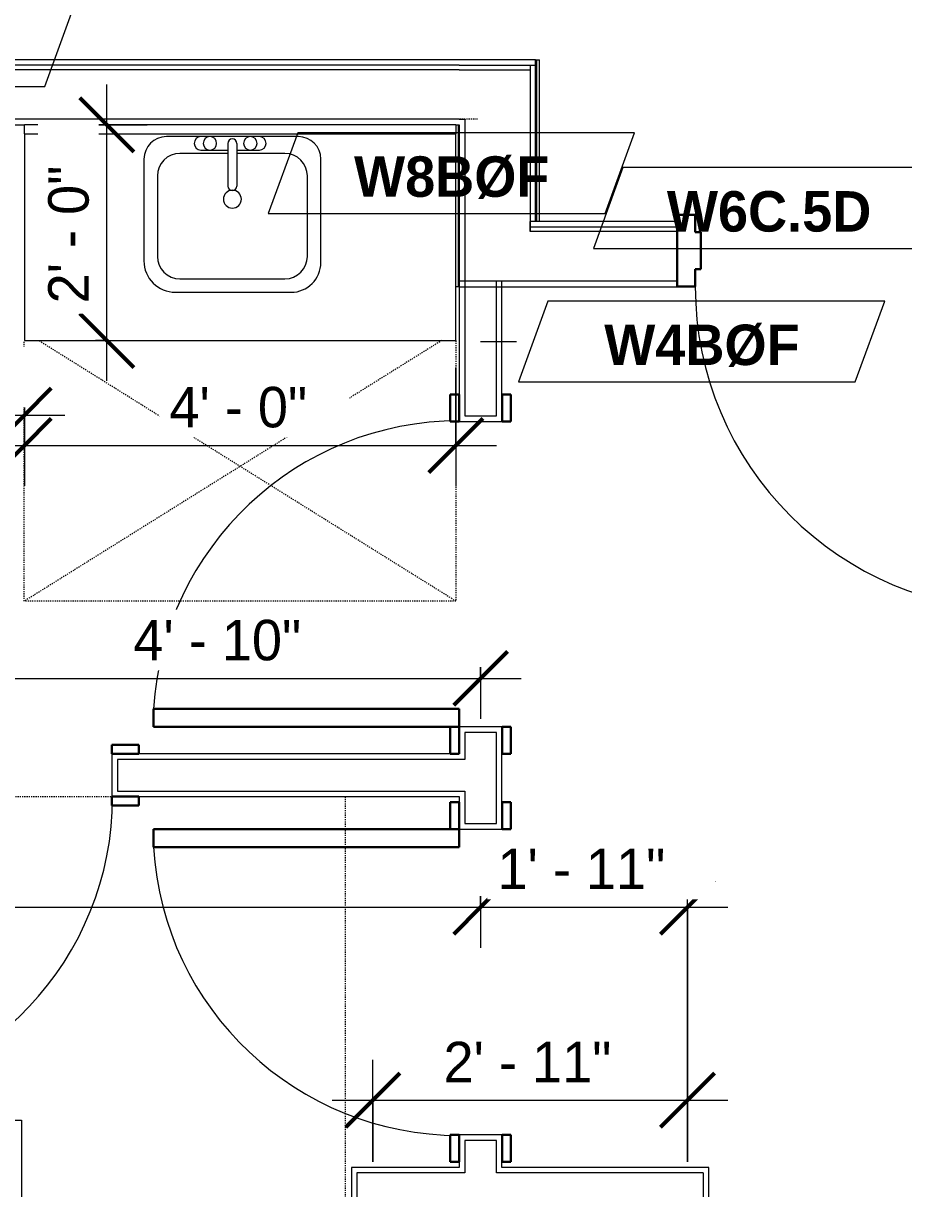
# Model space of a CAD drawing. Header units: inches. Extents: x -4010 to -1872, y 9846 to 12241.
# Drawn here: x -3322.8 to -3224.9, y 11522.2 to 11651.9 of the extents above; entities that cross this region are included whole.
import ezdxf

# ---------------------------------------------------------------- set-up
doc = ezdxf.new("R2010")
doc.units = ezdxf.units.IN
doc.header["$MEASUREMENT"] = 0
doc.linetypes.add('Dash', pattern=[0.25, 0.125, -0.125])
doc.linetypes.add('Dash 3_32_', pattern=[0.1875, 0.09375, -0.09375])
for name, color, linetype, lineweight in [('0-1', 7, 'Continuous', 5), ('0-3', 8, 'Continuous', 9), ('A-ANNO-DIMS', 211, 'Continuous', 9), ('A-ANNO-DIMS-48', 211, 'Continuous', 9), ('A-DETL-1', 90, 'Dash 3_32_', 18), ('A-DOOR-1', 7, 'Continuous', 9), ('A-DOOR-2', 10, 'Continuous', 30), ('A-DOOR-3', 31, 'Continuous', 9), ('A-DOOR-4', 31, 'Continuous', 30), ('A-DOOR-FRAM-2', 10, 'Continuous', 30), ('A-DOOR-FRAM-3', 31, 'Continuous', 30), ('A-GENM', 5, 'Continuous', 9), ('A-GENM-HDLN', 13, 'Dash', 9), ('A-WALL', 113, 'Continuous', 18), ('A-WALL-2', 250, 'Continuous', 18), ('A-WALL-3', 113, 'Continuous', 9), ('A-WALL-IDEN', 211, 'Continuous', 9), ('I-FURN', 30, 'Continuous', 9), ('I-FURN-HDLN', 30, 'Dash', 9), ('I-WALL-3', 7, 'Continuous', 9), ('P-SANR-FIXT', 6, 'Continuous', 9), ('Q-CASE', 31, 'Continuous', 9)]:
    doc.layers.add(name, color=color, linetype=linetype, lineweight=lineweight)
doc.styles.add('Century Gothic', font='ufonts.com_century-gothic.ttf', dxfattribs={"height": 4.5})
doc.styles.add('Century Gothic_B', font='GOTHICB.TTF', dxfattribs={"height": 4.5})
doc.dimstyles.new('OD_1__HACK_2', dxfattribs={"dimscale": 12, "dimtxt": 4.698757, "dimasz": 0.5, "dimexe": 0.375, "dimexo": 0.25, "dimgap": 0.0625, "dimtad": 1, "dimdec": 4, "dimrnd": 0.0625, "dimzin": 3, "dimdsep": 46, "dimlunit": 4, "dimtxsty": 'Century Gothic', "dimblk1": 'OBLIQUE', "dimblk2": 'OBLIQUE', "dimsah": 1, "dimcen": 0.09, "dimdle": 0.375, "dimazin": 0, "dimtfac": 1, "dimtdec": 4, "dimtix": 1, "dimtmove": 0, "dimatfit": 3, "dimfxl": 1, "dimtvp": 1, "dimtfill": 1, "dimfrac": 2, "dimtolj": 1, "dimtzin": 0, "dimarcsym": 2})

# ---------------------------------------------------------------- blocks, each defined once
blk = doc.blocks.new('Basic Wall _ INT - W8BØF - _5_8 GYP - 2X8 WOOD_BATT_ - 5_8 GYP_ - ___-2320205-UNITS PLANS - 3RD FLOOR')
at = {"layer": 'I-WALL-3'}
for p, q in [((-3274.42, 11640.61), (-3274.42, 11622.61)), ((-3274.42, 11622.61), (-3274.67, 11622.61)), ((-3274.34, 11622.61), (-3274.42, 11622.61)), ((-3274.3, 11622.61), (-3274.34, 11622.61))]:
    blk.add_line(p, q, dxfattribs=at)
blk = doc.blocks.new('Basic Wall _ INT - W8BØF - _5_8 GYP - 2X8 WOOD_BATT_ - 5_8 GYP_ - ___-2320204-UNITS PLANS - 3RD FLOOR')
at = {"layer": 'I-WALL-3'}
for p, q in [((-3265.8, 11647.86), (-3265.76, 11647.86)), ((-3265.76, 11647.86), (-3265.67, 11647.86)), ((-3265.67, 11629.86), (-3265.67, 11647.86)), ((-3265.67, 11647.86), (-3265.39, 11647.86)), ((-3265.39, 11629.86), (-3265.39, 11647.86))]:
    blk.add_line(p, q, dxfattribs=at)
blk = doc.blocks.new('HOLLOW METAL - UNIT DOOR-2191977-UNITS PLANS - 3RD FLOOR')
at = {"layer": 'A-DOOR-1'}
blk.add_arc((18, -3.875), 36, 180, 270, dxfattribs=at)
at = {"layer": 'A-DOOR-2'}
for p, q in [((16.25, -3.875), (18, -3.875)), ((16.25, -39.875), (16.25, -3.875)), ((18, -3.875), (18, -39.875)), ((18, -39.875), (16.25, -39.875))]:
    blk.add_line(p, q, dxfattribs=at)
at = {"layer": 'A-DOOR-FRAM-2'}
for p, q in [((-20, 4.125), (-18, 4.125)), ((-20, -3.875), (-20, 4.125)), ((-18, 4.125), (-18, 2.1875)), ((18, 4.125), (20, 4.125)), ((18, 2.1875), (18, 4.125)), ((20, 4.125), (20, -3.875)), ((-18, 2.1875), (-17.375, 2.1875)), ((-17.375, 2.1875), (-17.375, -1.9375)), ((17.375, 2.1875), (18, 2.1875)), ((17.375, -1.9375), (17.375, 2.1875)), ((-18, -1.9375), (-18, -3.875)), ((-17.375, -1.9375), (-18, -1.9375)), ((18, -1.9375), (17.375, -1.9375)), ((18, -3.875), (18, -1.9375)), ((-18, -3.875), (-20, -3.875)), ((20, -3.875), (18, -3.875))]:
    blk.add_line(p, q, dxfattribs=at)
blk = doc.blocks.new('CTR - 1st Phase - Common Walls_rvt-1-UNITS PLANS - 3RD FLOOR')
at = {"layer": 'A-WALL-2'}
for p, q in [((-3274.3, 11647.24), (-3402.55, 11647.24)), ((-3274.3, 11647.24), (-3266.42, 11647.24)), ((-3266.42, 11647.24), (-3265.8, 11647.24)), ((-3266.42, 11647.24), (-3266.42, 11646.74)), ((-3266.42, 11647.24), (-3266.42, 11646.74)), ((-3274.3, 11646.74), (-3402.55, 11646.74)), ((-3274.3, 11646.74), (-3273.67, 11646.74)), ((-3273.67, 11646.74), (-3266.42, 11646.74)), ((-3266.42, 11646.74), (-3266.42, 11629.86)), ((-3274.3, 11641.24), (-3402.55, 11641.24)), ((-3274.3, 11641.24), (-3273.67, 11641.24)), ((-3273.67, 11641.24), (-3273.67, 11623.24)), ((-3265.8, 11629.86), (-3266.42, 11629.86)), ((-3266.42, 11629.24), (-3266.42, 11629.86)), ((-3266.42, 11629.86), (-3266.42, 11629.24)), ((-3265.8, 11629.24), (-3266.42, 11629.24)), ((-3266.42, 11628.74), (-3266.42, 11629.24)), ((-3266.42, 11629.24), (-3266.42, 11628.74)), ((-3250.05, 11629.24), (-3265.8, 11629.24)), ((-3265.8, 11628.74), (-3266.42, 11628.74)), ((-3250.05, 11628.74), (-3265.8, 11628.74)), ((-3266.42, 11623.24), (-3273.67, 11623.24)), ((-3265.8, 11623.24), (-3266.42, 11623.24)), ((-3250.05, 11623.24), (-3265.8, 11623.24))]:
    blk.add_line(p, q, dxfattribs=at)
at = {"layer": 'I-WALL-3'}
for p, q in [((-3274.3, 11647.86), (-3402.55, 11647.86)), ((-3265.8, 11647.86), (-3274.3, 11647.86)), ((-3265.8, 11647.24), (-3265.8, 11647.86)), ((-3265.8, 11629.86), (-3265.8, 11647.24)), ((-3360.96, 11640.61), (-3322.67, 11640.61)), ((-3274.67, 11640.61), (-3274.3, 11640.61)), ((-3274.3, 11640.61), (-3274.3, 11622.61)), ((-3250.05, 11629.86), (-3265.8, 11629.86)), ((-3274.3, 11622.61), (-3273.67, 11622.61)), ((-3273.67, 11622.61), (-3265.8, 11622.61)), ((-3265.8, 11622.61), (-3250.05, 11622.61))]:
    blk.add_line(p, q, dxfattribs=at)
at = {"layer": '0-3'}
for name, p in [('Basic Wall _ INT - W8BØF - _5_8 GYP - 2X8 WOOD_BATT_ - 5_8 GYP_ - ___-2320204-UNITS PLANS - 3RD FLOOR', (0, 0)), ('Basic Wall _ INT - W8BØF - _5_8 GYP - 2X8 WOOD_BATT_ - 5_8 GYP_ - ___-2320205-UNITS PLANS - 3RD FLOOR', (0, 0)), ('HOLLOW METAL - UNIT DOOR-2191977-UNITS PLANS - 3RD FLOOR', (-3230.05, 11626.49))]:
    blk.add_blockref(name, p, dxfattribs=at)
blk = doc.blocks.new('SWING - SINGLE - FLUSH - 2-10 x 6-8 - PRIVACY-3199407-UNITS PLANS - 3RD FLOOR')
at = {"layer": 'A-DOOR-3'}
blk.add_arc((17, 2.37), 34.07, 93.3657, 180, dxfattribs=at)
at = {"layer": 'A-DOOR-4'}
for p, q in [((15, 2.37), (15, 36.38)), ((17, 36.38), (15, 36.38)), ((17, 2.37), (17, 36.38)), ((17, 2.37), (15, 2.37))]:
    blk.add_line(p, q, dxfattribs=at)
at = {"layer": 'A-DOOR-FRAM-3'}
for p, q in [((-17, 3.37), (-20, 3.37)), ((-20, 3.37), (-20, 2.37)), ((-17, 2.37), (-17, 3.37)), ((20, 3.37), (17, 3.37)), ((17, 3.37), (17, 2.37)), ((20, 2.37), (20, 3.37)), ((-20, 2.37), (-17, 2.37)), ((17, 2.37), (20, 2.37)), ((-17, -2.38), (-20, -2.38)), ((-20, -2.38), (-20, -3.38)), ((-17, -3.38), (-17, -2.38)), ((20, -2.38), (17, -2.38)), ((17, -2.38), (17, -3.38)), ((20, -3.38), (20, -2.38)), ((-20, -3.38), (-17, -3.38)), ((17, -3.38), (20, -3.38))]:
    blk.add_line(p, q, dxfattribs=at)
blk = doc.blocks.new('Bed-Standard - Queen 60_ x 79_-V67-UNITS PLANS - 3RD FLOOR')
at = {"layer": 'I-FURN'}
for p, q in [((-19.31, 41.3), (40.69, 41.3)), ((-19.31, -37.7), (-19.31, 41.3)), ((40.69, 41.3), (40.69, -37.7)), ((40.69, -23.7), (-19.31, -17.13)), ((-16.31, -23.7), (37.69, -23.7)), ((-16.31, -35.7), (-16.31, -23.7)), ((37.69, -35.7), (37.69, -23.7)), ((-16.31, -35.7), (37.69, -35.7)), ((40.69, -37.7), (-19.31, -37.7))]:
    blk.add_line(p, q, dxfattribs=at)
at = {"layer": 'I-FURN-HDLN'}
for p, q in [((-55.31, 77.3), (-7.94, 77.3)), ((-5.44, 77.3), (55.06, 77.3)), ((57.56, 77.3), (58.94, 77.3)), ((58.69, 77.3), (58.69, -37.7)), ((63.69, 77.3), (64.69, 77.3)), ((64.69, 77.3), (64.69, 75.61)), ((64.69, 68.86), (64.69, -13.39)), ((-55.31, 17.36), (-55.31, 51.36)), ((-55.31, -37.7), (-55.31, -37.2)), ((64.69, -37.39), (64.69, -37.7))]:
    blk.add_line(p, q, dxfattribs=at)
blk = doc.blocks.new('M_Sink Vanity-Square - 500 x 440mm-1352614-UNITS PLANS - 3RD FLOOR')
at = {"layer": 'P-SANR-FIXT'}
for p, q in [((7.96, 7.09), (-6.72, 7.09)), ((3.62, 7.09), (-2.88, 7.09)), ((0.12, 5.22), (-5.22, 5.22)), ((-2.88, 5.59), (0.12, 5.59)), ((0.12, 6.33), (0.12, 1.59)), ((1.12, 6.33), (1.12, 1.59)), ((1.12, 5.59), (3.62, 5.59)), ((6.46, 5.22), (1.12, 5.22)), ((-9.22, 4.59), (-9.22, -6.73)), ((10.46, -6.91), (10.46, 4.59)), ((-7.72, 2.72), (-7.72, -6.23)), ((8.96, -6.23), (8.96, 2.72)), ((-5.22, -8.73), (6.46, -8.73)), ((-5.72, -10.23), (7.14, -10.23))]:
    blk.add_line(p, q, dxfattribs=at)
for centre, radius, start, end in [((-6.72, 4.59), 2.5, 90, 180), ((-2.88, 6.34), 0.75, 90, 270), ((-1.88, 6.34), 0.75, 360, 180), ((0.62, 6.33), 0.5, 360, 180), ((2.62, 6.34), 0.75, 360, 180), ((3.62, 6.34), 0.75, 270, 90), ((7.96, 4.59), 2.5, 360, 90), ((-5.22, 2.72), 2.5, 90, 180), ((-1.88, 6.34), 0.75, 180, 0), ((2.62, 6.34), 0.75, 180, 360), ((6.46, 2.72), 2.5, 0, 90), ((0.62, 1.59), 0.5, 180, 0), ((0.62, 0.13), 1, 360, 180), ((0.62, 0.13), 1, 180, 0), ((-5.22, -6.23), 2.5, 180, 270), ((6.46, -6.23), 2.5, 270, 0), ((-5.72, -6.73), 3.5, 180, 270), ((7.14, -6.91), 3.32, 270, 0)]:
    blk.add_arc(centre, radius, start, end, dxfattribs=at)
blk = doc.blocks.new('Bath Vanity - Bath Vanity 48_-2551079-UNITS PLANS - 3RD FLOOR')
at = {"layer": 'Q-CASE'}
for p, q in [((-23.26, -1), (-23.26, -24)), ((24.74, -24), (24.74, -1)), ((-23.26, -24), (24.74, -24))]:
    blk.add_line(p, q, dxfattribs=at)
blk = doc.blocks.new('ADA Clearances - 30_x48_-V43-UNITS PLANS - 3RD FLOOR')
at = {"layer": 'A-GENM-HDLN'}
for p, q in [((15, 24), (-14, -22.41)), ((-14, 24), (-8, 24)), ((-5, 24), (15, 24)), ((15, 24), (15, -24)), ((-14, 22.41), (15, -24)), ((15, -24), (-14, -24))]:
    blk.add_line(p, q, dxfattribs=at)
blk = doc.blocks.new('BATHROOM MIRROR - BATHROOM MIRROR 48_-3124766-UNITS PLANS - 3RD FLOOR')
at = {"layer": 'Q-CASE'}
for p, q in [((24.74, 24), (-23.26, 24)), ((-23.26, 23), (-23.26, 24)), ((24.74, 24), (24.74, 23)), ((-23.26, 23), (24.74, 23))]:
    blk.add_line(p, q, dxfattribs=at)
blk = doc.blocks.new('SWING - SINGLE - FLUSH - 2-10 x 6-8 - PRIVACY-3199405-UNITS PLANS - 3RD FLOOR')
at = {"layer": 'A-DOOR-3'}
blk.add_arc((17, -2.37), 34.07, 180, 266.6343, dxfattribs=at)
at = {"layer": 'A-DOOR-4'}
for p, q in [((15, -2.37), (15, -36.38)), ((17, -2.37), (15, -2.37)), ((17, -2.37), (17, -36.38)), ((17, -36.38), (15, -36.38))]:
    blk.add_line(p, q, dxfattribs=at)
at = {"layer": 'A-DOOR-FRAM-3'}
for p, q in [((-20, 2.38), (-20, 3.38)), ((-20, 3.38), (-17, 3.38)), ((-17, 3.38), (-17, 2.38)), ((17, 2.38), (17, 3.38)), ((17, 3.38), (20, 3.38)), ((20, 3.38), (20, 2.38)), ((-17, 2.38), (-20, 2.38)), ((20, 2.38), (17, 2.38)), ((-20, -2.37), (-17, -2.37)), ((-20, -3.37), (-20, -2.37)), ((-17, -2.37), (-17, -3.37)), ((17, -2.37), (20, -2.37)), ((17, -3.37), (17, -2.37)), ((20, -2.37), (20, -3.37)), ((-17, -3.37), (-20, -3.37)), ((20, -3.37), (17, -3.37))]:
    blk.add_line(p, q, dxfattribs=at)
blk = doc.blocks.new('DIMBLOCK162-UNITS PLANS - 3RD FLOOR')
at = {"layer": 'A-ANNO-DIMS-48'}
for p, q in [((-3283.92, 11525.24), (-3283.92, 11536.58)), ((-3248.92, 11525.24), (-3248.92, 11536.58)), ((-3288.42, 11532.08), (-3244.42, 11532.08)), ((-3283.92, 11532.08), (-3283.92, 11525.24)), ((-3248.92, 11532.08), (-3248.92, 11525.24))]:
    blk.add_line(p, q, dxfattribs=at)
at = {"layer": 'A-ANNO-DIMS-48', "lineweight": 50}
for p, q in [((-3283.92, 11532.08), (-3280.92, 11535.08)), ((-3248.92, 11532.08), (-3245.92, 11535.08)), ((-3283.92, 11532.08), (-3286.92, 11529.08)), ((-3248.92, 11532.08), (-3251.92, 11529.08))]:
    blk.add_line(p, q, dxfattribs=at)
at = {"layer": 'A-ANNO-DIMS-48', "color": 0, "insert": (-3276.05, 11538.59), "char_height": 4.5, "width": 23.091, "attachment_point": 1, "line_spacing_factor": 0.984502, "style": 'Century Gothic', "bg_fill": 3, "box_fill_scale": 1.25, "bg_fill_color": 256, "bg_fill_true_color": 13158600, "bg_fill_transparency": 0}
blk.add_mtext('2\' - 11"', dxfattribs=at)
blk = doc.blocks.new('_Oblique')
at = {"color": 0, "linetype": 'ByBlock', "lineweight": -2}
blk.add_line((-0.5, -0.5), (0.5, 0.5), dxfattribs=at)
blk = doc.blocks.new('DIMBLOCK165-UNITS PLANS - 3RD FLOOR')
at = {"layer": 'A-ANNO-DIMS-48', "lineweight": 50}
for p, q in [((-3405.92, 11553.56), (-3402.92, 11556.56)), ((-3271.92, 11553.56), (-3268.92, 11556.56)), ((-3405.92, 11553.56), (-3408.92, 11550.56)), ((-3271.92, 11553.56), (-3274.92, 11550.56))]:
    blk.add_line(p, q, dxfattribs=at)
at = {"layer": 'A-ANNO-DIMS-48'}
for p, q in [((-3405.92, 11554.81), (-3405.92, 11549.06)), ((-3405.92, 11553.56), (-3405.92, 11554.81)), ((-3271.92, 11554.81), (-3271.92, 11549.06)), ((-3271.92, 11553.56), (-3271.92, 11554.81)), ((-3410.42, 11553.56), (-3271.92, 11553.56))]:
    blk.add_line(p, q, dxfattribs=at)
at = {"layer": 'A-ANNO-DIMS-48', "color": 0, "insert": (-3348.55, 11560.08), "char_height": 4.5, "width": 23.091, "attachment_point": 1, "line_spacing_factor": 0.984502, "style": 'Century Gothic', "bg_fill": 3, "box_fill_scale": 1.25, "bg_fill_color": 256, "bg_fill_true_color": 13158600, "bg_fill_transparency": 0}
blk.add_mtext('11\' - 2"', dxfattribs=at)
blk = doc.blocks.new('DIMBLOCK166-UNITS PLANS - 3RD FLOOR')
at = {"layer": 'A-ANNO-DIMS-48'}
for p, q in [((-3248.92, 11525.24), (-3248.92, 11558.06)), ((-3271.92, 11554.81), (-3271.92, 11549.06)), ((-3271.92, 11553.56), (-3271.92, 11554.81)), ((-3271.92, 11553.56), (-3244.42, 11553.56)), ((-3248.92, 11553.56), (-3248.92, 11525.24))]:
    blk.add_line(p, q, dxfattribs=at)
at = {"layer": 'A-ANNO-DIMS-48', "lineweight": 50}
for p, q in [((-3271.92, 11553.56), (-3268.92, 11556.56)), ((-3248.92, 11553.56), (-3245.92, 11556.56)), ((-3271.92, 11553.56), (-3274.92, 11550.56)), ((-3248.92, 11553.56), (-3251.92, 11550.56))]:
    blk.add_line(p, q, dxfattribs=at)
at = {"layer": 'A-ANNO-DIMS-48', "color": 0, "insert": (-3270.05, 11560.08), "char_height": 4.5, "width": 23.091, "attachment_point": 1, "line_spacing_factor": 0.984502, "style": 'Century Gothic', "bg_fill": 3, "box_fill_scale": 1.25, "bg_fill_color": 256, "bg_fill_true_color": 13158600, "bg_fill_transparency": 0}
blk.add_mtext('1\' - 11"', dxfattribs=at)
blk = doc.blocks.new('DIMBLOCK167-UNITS PLANS - 3RD FLOOR')
at = {"layer": 'A-ANNO-DIMS-48'}
for p, q in [((-3329.92, 11574.62), (-3329.92, 11583.53)), ((-3271.92, 11580.27), (-3271.92, 11574.53)), ((-3271.92, 11579.03), (-3271.92, 11580.27)), ((-3334.42, 11579.03), (-3267.42, 11579.03)), ((-3329.92, 11579.03), (-3329.92, 11574.62))]:
    blk.add_line(p, q, dxfattribs=at)
at = {"layer": 'A-ANNO-DIMS-48', "lineweight": 50}
for p, q in [((-3329.92, 11579.03), (-3326.92, 11582.03)), ((-3271.92, 11579.03), (-3268.92, 11582.03)), ((-3329.92, 11579.03), (-3332.92, 11576.03)), ((-3271.92, 11579.03), (-3274.92, 11576.03))]:
    blk.add_line(p, q, dxfattribs=at)
at = {"layer": 'A-ANNO-DIMS-48', "color": 0, "insert": (-3310.55, 11585.54), "char_height": 4.5, "width": 23.091, "attachment_point": 1, "line_spacing_factor": 0.984502, "style": 'Century Gothic', "bg_fill": 3, "box_fill_scale": 1.25, "bg_fill_color": 256, "bg_fill_true_color": 13158600, "bg_fill_transparency": 0}
blk.add_mtext('4\' - 10"', dxfattribs=at)
blk = doc.blocks.new('DIMBLOCK249-UNITS PLANS - 3RD FLOOR')
at = {"layer": 'A-ANNO-DIMS-48'}
for p, q in [((-3322.67, 11613.62), (-3322.67, 11600.44)), ((-3322.67, 11604.94), (-3322.67, 11613.62)), ((-3274.67, 11613.62), (-3274.67, 11600.44)), ((-3274.67, 11604.94), (-3274.67, 11613.62)), ((-3327.17, 11604.94), (-3270.17, 11604.94))]:
    blk.add_line(p, q, dxfattribs=at)
at = {"layer": 'A-ANNO-DIMS-48', "lineweight": 50}
for p, q in [((-3322.67, 11604.94), (-3319.67, 11607.94)), ((-3274.67, 11604.94), (-3271.67, 11607.94)), ((-3322.67, 11604.94), (-3325.67, 11601.94)), ((-3274.67, 11604.94), (-3277.67, 11601.94))]:
    blk.add_line(p, q, dxfattribs=at)
at = {"layer": 'A-ANNO-DIMS-48', "color": 0, "insert": (-3306.54, 11611.46), "char_height": 4.5, "width": 18.8845, "attachment_point": 1, "line_spacing_factor": 0.984502, "style": 'Century Gothic', "bg_fill": 3, "box_fill_scale": 1.25, "bg_fill_color": 256, "bg_fill_true_color": 13158600, "bg_fill_transparency": 0}
blk.add_mtext('4\' - 0"', dxfattribs=at)
blk = doc.blocks.new('DIMBLOCK250-UNITS PLANS - 3RD FLOOR')
at = {"layer": 'A-ANNO-DIMS-48'}
for p, q in [((-3313.5, 11612.12), (-3313.5, 11645.12)), ((-3314.74, 11640.62), (-3309, 11640.62)), ((-3313.5, 11640.62), (-3314.74, 11640.62)), ((-3314.74, 11616.62), (-3309, 11616.62)), ((-3313.5, 11616.62), (-3314.74, 11616.62))]:
    blk.add_line(p, q, dxfattribs=at)
at = {"layer": 'A-ANNO-DIMS-48', "lineweight": 50}
for p, q in [((-3313.5, 11640.62), (-3316.5, 11643.62)), ((-3313.5, 11640.62), (-3310.5, 11637.62)), ((-3313.5, 11616.62), (-3316.5, 11619.62)), ((-3313.5, 11616.62), (-3310.5, 11613.62))]:
    blk.add_line(p, q, dxfattribs=at)
at = {"layer": 'A-ANNO-DIMS-48', "color": 0, "insert": (-3320.02, 11620.75), "char_height": 4.5, "width": 18.8845, "attachment_point": 1, "rotation": 90, "line_spacing_factor": 0.984502, "style": 'Century Gothic', "bg_fill": 3, "box_fill_scale": 1.25, "bg_fill_color": 256, "bg_fill_true_color": 13158600, "bg_fill_transparency": 0}
blk.add_mtext('2\' - 0"', dxfattribs=at)
blk = doc.blocks.new('DIMBLOCK251-UNITS PLANS - 3RD FLOOR')
at = {"layer": 'A-ANNO-DIMS-48'}
for p, q in [((-3322.67, 11613.61), (-3322.67, 11603.81)), ((-3322.67, 11608.31), (-3322.67, 11613.61)), ((-3356.21, 11609.55), (-3356.21, 11603.81)), ((-3356.21, 11608.31), (-3356.21, 11609.55)), ((-3360.71, 11608.31), (-3318.17, 11608.31))]:
    blk.add_line(p, q, dxfattribs=at)
at = {"layer": 'A-ANNO-DIMS-48', "lineweight": 50}
for p, q in [((-3356.21, 11608.31), (-3353.21, 11611.31)), ((-3322.67, 11608.31), (-3319.67, 11611.31)), ((-3356.21, 11608.31), (-3359.21, 11605.31)), ((-3322.67, 11608.31), (-3325.67, 11605.31))]:
    blk.add_line(p, q, dxfattribs=at)
at = {"layer": 'A-ANNO-DIMS-48', "color": 0, "insert": (-3350.71, 11614.82), "char_height": 4.5, "width": 27.029, "attachment_point": 1, "line_spacing_factor": 0.984502, "style": 'Century Gothic', "bg_fill": 3, "box_fill_scale": 1.25, "bg_fill_color": 256, "bg_fill_true_color": 13158600, "bg_fill_transparency": 0}
blk.add_mtext('33" MIN', dxfattribs=at)
blk = doc.blocks.new('Wall Tag - Arch Wall-3956453-UNITS PLANS - 3RD FLOOR')
at = {"layer": 'A-WALL-IDEN'}
for p, q in [((-0.3561, 0.0937), (-0.4244, -0.0937)), ((0.4244, 0.0937), (-0.3561, 0.0937)), ((0.3561, -0.0937), (0.4244, 0.0937)), ((-0.4244, -0.0937), (0.3561, -0.0937))]:
    blk.add_line(p, q, dxfattribs=at)

msp = doc.modelspace()

# ---------------------------------------------------------------- linework, layer by layer
at = {"layer": 'A-DETL-1'}
msp.add_line((-3272.28554, 11641.24399), (-3399.95818, 11641.24399), dxfattribs=at)
at = {"layer": 'A-WALL'}
for p, q in [((-3273.67374, 11623.2394), (-3273.67374, 11608.24399)), ((-3270.17374, 11608.24399), (-3270.17374, 11623.2394)), ((-3273.67374, 11608.24399), (-3270.17374, 11608.24399)), ((-3273.67374, 11572.99399), (-3273.67374, 11569.99399)), ((-3270.17374, 11572.99399), (-3273.67374, 11572.99399)), ((-3270.17374, 11562.86899), (-3270.17374, 11572.99399)), ((-3312.29874, 11569.99399), (-3312.29874, 11566.49399)), ((-3273.67374, 11569.99399), (-3312.29874, 11569.99399)), ((-3312.29874, 11566.49399), (-3273.67374, 11566.49399)), ((-3273.67374, 11566.49399), (-3273.67374, 11562.86899)), ((-3273.67374, 11562.86899), (-3270.17374, 11562.86899)), ((-3273.67374, 11527.61899), (-3273.67374, 11523.99399)), ((-3270.17374, 11527.61899), (-3273.67374, 11527.61899)), ((-3270.17374, 11523.99399), (-3270.17374, 11527.61899)), ((-3285.67374, 11523.99399), (-3285.67374, 11517.36899)), ((-3273.67374, 11523.99399), (-3285.67374, 11523.99399)), ((-3247.17374, 11523.99399), (-3270.17374, 11523.99399)), ((-3247.17374, 11523.99399), (-3247.17374, 11454.8644))]:
    msp.add_line(p, q, dxfattribs=at)
at = {"layer": 'A-WALL-3'}
for p, q in [((-3274.29874, 11623.2394), (-3274.29874, 11607.61899)), ((-3269.54874, 11623.2394), (-3274.29874, 11623.2394)), ((-3269.54874, 11607.61899), (-3269.54874, 11623.2394)), ((-3274.29874, 11607.61899), (-3269.54874, 11607.61899)), ((-3274.29874, 11573.61899), (-3274.29874, 11570.61899)), ((-3269.54874, 11573.61899), (-3274.29874, 11573.61899)), ((-3269.54874, 11562.24399), (-3269.54874, 11573.61899)), ((-3274.29874, 11570.61899), (-3312.92374, 11570.61899)), ((-3312.92374, 11570.61899), (-3312.92374, 11565.86899)), ((-3312.92374, 11565.86899), (-3274.29874, 11565.86899)), ((-3274.29874, 11565.86899), (-3274.29874, 11562.24399)), ((-3274.29874, 11562.24399), (-3269.54874, 11562.24399)), ((-3274.29874, 11528.24399), (-3274.29874, 11524.61899)), ((-3269.54874, 11528.24399), (-3274.29874, 11528.24399)), ((-3269.54874, 11524.61899), (-3269.54874, 11528.24399)), ((-3286.29874, 11524.61899), (-3286.29874, 11516.74399)), ((-3274.29874, 11524.61899), (-3286.29874, 11524.61899)), ((-3246.54874, 11524.61899), (-3269.54874, 11524.61899)), ((-3246.54874, 11454.8644), (-3246.54874, 11524.61899))]:
    msp.add_line(p, q, dxfattribs=at)

# ---------------------------------------------------------------- block references
at = {"layer": '0-1'}
msp.add_blockref('CTR - 1st Phase - Common Walls_rvt-1-UNITS PLANS - 3RD FLOOR', (0, 0), dxfattribs=at)
at = {"layer": 'A-DOOR-3'}
for name, p, rotation in [('SWING - SINGLE - FLUSH - 2-10 x 6-8 - PRIVACY-3199405-UNITS PLANS - 3RD FLOOR', (-3271.92374, 11590.61899), 269.9999999999667), ('SWING - SINGLE - FLUSH - 2-10 x 6-8 - PRIVACY-3199407-UNITS PLANS - 3RD FLOOR', (-3329.92374, 11568.24399), 180), ('SWING - SINGLE - FLUSH - 2-10 x 6-8 - PRIVACY-3199407-UNITS PLANS - 3RD FLOOR', (-3271.92374, 11545.24399), 89.9999999999667)]:
    msp.add_blockref(name, p, dxfattribs=dict(at, rotation=rotation))
at = {"layer": 'A-GENM', "rotation": 270.000000000057}
msp.add_blockref('ADA Clearances - 30_x48_-V43-UNITS PLANS - 3RD FLOOR', (-3298.67374, 11602.6144), dxfattribs=at)
at = {"layer": 'A-WALL-IDEN', "xscale": 47.99999999999997, "yscale": 47.99999999999997, "zscale": 47.99999999999997}
for p in [(-3275.17576, 11635.2394), (-3238.99874, 11631.36642), (-3247.34888, 11616.51771)]:
    msp.add_blockref('Wall Tag - Arch Wall-3956453-UNITS PLANS - 3RD FLOOR', p, dxfattribs=at)
at = {"layer": 'I-FURN', "rotation": 269.9999999999713}
msp.add_blockref('Bed-Standard - Queen 60_ x 79_-V67-UNITS PLANS - 3RD FLOOR', (-3364.28274, 11510.55751), dxfattribs=at)
at = {"layer": 'P-SANR-FIXT'}
msp.add_blockref('M_Sink Vanity-Square - 500 x 440mm-1352614-UNITS PLANS - 3RD FLOOR', (-3300.15322, 11632.21524), dxfattribs=at)
at = {"layer": 'Q-CASE'}
for name, p in [('BATHROOM MIRROR - BATHROOM MIRROR 48_-3124766-UNITS PLANS - 3RD FLOOR', (-3299.41144, 11616.6144)), ('Bath Vanity - Bath Vanity 48_-2551079-UNITS PLANS - 3RD FLOOR', (-3299.41144, 11640.61899))]:
    msp.add_blockref(name, p, dxfattribs=at)

# ---------------------------------------------------------------- texts
at = {"layer": 'A-WALL-IDEN', "char_height": 4.5, "attachment_point": 1, "style": 'Century Gothic_B'}
for s, insert, width in [('W8BØF', (-3285.99964, 11637.1107), 26.058), ('W6C.5D', (-3251.20214, 11633.23772), 29.391), ('W4BØF', (-3258.17276, 11618.38901), 26.058)]:
    msp.add_mtext(s, dxfattribs=dict(at, insert=insert, width=width))

# ---------------------------------------------------------------- next in the draw order: dimensions: what is measured, and where the dimension line sits
at = {"layer": 'A-ANNO-DIMS'}
for base, p1, p2, override, picture, middle in [((-3274.67374, 11604.94042), (-3322.67374, 11616.61899), (-3274.67374, 11616.61899), {"dimpost": '<>', "dimfxl": 48}, 'DIMBLOCK249-UNITS PLANS - 3RD FLOOR', (-3298.67374, 11608.05361)), ((-3271.92374, 11579.02571), (-3329.92374, 11571.61899), (-3271.92374, 11583.26835), {"dimpost": '<>', "dimfxl": 59.158327}, 'DIMBLOCK167-UNITS PLANS - 3RD FLOOR', (-3300.92374, 11582.1389)), ((-3271.92374, 11553.56422), (-3405.92374, 11557.80686), (-3271.92374, 11557.80686), {"dimpost": '<>', "dimfxl": 134}, 'DIMBLOCK165-UNITS PLANS - 3RD FLOOR', (-3338.92374, 11556.62082)), ((-3248.92374, 11532.07653), (-3283.92374, 11522.24399), (-3248.92374, 11522.24399), {"dimpost": '<>', "dimfxl": 35}, 'DIMBLOCK162-UNITS PLANS - 3RD FLOOR', (-3266.42374, 11535.13313))]:
    dim = msp.add_linear_dim(base=base, p1=p1, p2=p2, dimstyle='OD_1__HACK_2', override=override, dxfattribs=at)
    dim.commit()
    dim.dimension.update_dxf_attribs({"geometry": picture, "text_midpoint": middle})

# ---------------------------------------------------------------- next in the draw order: linework, layer by layer
at = {"layer": 'A-WALL-IDEN'}
msp.add_line((-3271.92374, 11616.51771), (-3267.94643, 11616.51771), dxfattribs=at)

# ---------------------------------------------------------------- next in the draw order: dimensions: what is measured, and where the dimension line sits
at = {"layer": 'A-ANNO-DIMS'}
dim = msp.add_linear_dim(base=(-3313.49728, 11640.61899), p1=(-3317.73992, 11616.61899), p2=(-3317.73992, 11640.61899), angle=90, dimstyle='OD_1__HACK_2', override={"dimpost": '<>', "dimfxl": 24}, dxfattribs=at)
dim.commit()
dim.dimension.update_dxf_attribs({"geometry": 'DIMBLOCK250-UNITS PLANS - 3RD FLOOR', "text_midpoint": (-3316.61047, 11628.61899)})
dim = msp.add_linear_dim(base=(-3248.92374, 11553.56422), p1=(-3271.92374, 11557.80686), p2=(-3248.92374, 11522.24399), dimstyle='OD_1__HACK_2', override={"dimpost": '<>', "dimfxl": 42.352312}, dxfattribs=at)
dim.commit()
dim.dimension.update_dxf_attribs({"geometry": 'DIMBLOCK166-UNITS PLANS - 3RD FLOOR', "text_midpoint": (-3260.42374, 11556.56422)})

# ---------------------------------------------------------------- next in the draw order: block references
at = {"layer": 'A-WALL-IDEN', "xscale": 47.99999999999997, "yscale": 47.99999999999997, "zscale": 47.99999999999997}
msp.add_blockref('Wall Tag - Arch Wall-3956453-UNITS PLANS - 3RD FLOOR', (-3337.48624, 11649.36642), dxfattribs=at)

# ---------------------------------------------------------------- next in the draw order: dimensions: what is measured, and where the dimension line sits
at = {"layer": 'A-ANNO-DIMS'}
dim = msp.add_linear_dim(base=(-3322.67374, 11608.30543), p1=(-3356.21233, 11612.54808), p2=(-3322.67374, 11616.6144), text='33" MIN', dimstyle='OD_1__HACK_2', override={"dimpost": '<>', "dimfxl": 33.784198}, dxfattribs=at)
dim.commit()
dim.dimension.update_dxf_attribs({"geometry": 'DIMBLOCK251-UNITS PLANS - 3RD FLOOR', "text_midpoint": (-3339.44303, 11611.41862)})

doc.saveas('drawing.dxf')
